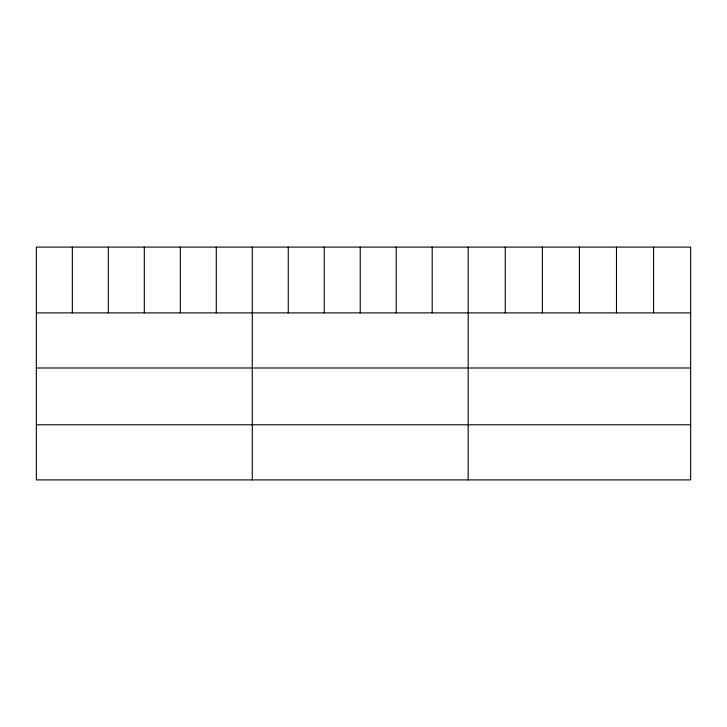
<?xml version="1.0" encoding="UTF-8"?>
<svg xmlns="http://www.w3.org/2000/svg" width="727" height="727" viewBox="0 0 727 727"><rect width="100%" height="100%" fill="white"/><g stroke="black" fill="none" stroke-linecap="round" stroke-linejoin="round"><path stroke-width="1.09" d="M690.65 312.883L690.65 479.902L36.35 479.902L36.35 247.098L690.65 247.098L690.65 312.883L36.35 312.883M36.35 367.998L690.65 367.998M36.35 424.786L690.65 424.786M653.573 247.098L653.573 312.883M616.496 247.098L616.496 312.883M579.419 247.098L579.419 312.883M542.342 247.098L542.342 312.883M505.265 247.098L505.265 312.883M468.188 247.098L468.188 479.902M432.202 247.098L432.202 312.883M396.215 247.098L396.215 312.883M360.228 247.098L360.228 312.883M324.242 247.098L324.242 312.883M288.255 247.098L288.255 312.883M252.269 247.098L252.269 479.902M216.282 247.098L216.282 312.883M180.296 247.098L180.296 312.883M144.31 247.098L144.31 312.883M108.323 247.098L108.323 312.883M72.336 247.098L72.336 312.883"/></g></svg>
